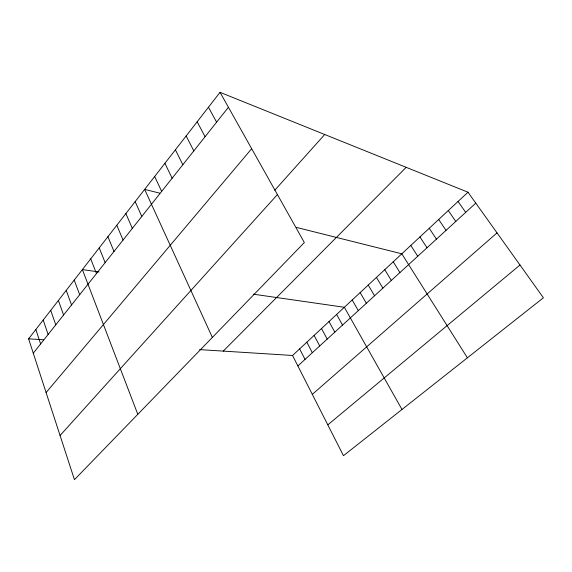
<?xml version="1.0" encoding="UTF-8"?>
<svg xmlns="http://www.w3.org/2000/svg" width="572" height="572" viewBox="0 0 572 572"><rect width="100%" height="100%" fill="white"/><g stroke="black" fill="none" stroke-linecap="round" stroke-linejoin="round"><path stroke-width="0.86" d="M220.034 92.328L304.34 242.549L74.446 479.672L28.6 338.831L220.034 92.328L467.989 192.228L543.4 297.783L343.472 455.691L292.549 355.477L199.585 349.614M33.276 353.189L228.428 107.286M46.096 392.571L251.673 148.706M274.774 190.233L324.717 134.506M60.067 435.507L277.42 194.573M223.252 351.101L406.184 167.324M292.549 355.477L467.989 192.228M297.869 365.951L475.782 203.139M312.312 394.365L497.032 232.875M327.806 424.853L519.991 265.022M28.6 338.831L43.429 339.768M99.085 271.986L82.382 269.576L137.802 414.321M253.274 294.172L344.344 307.278L401.98 409.481M159.702 193.15L144.659 189.382L212.355 337.423M296.596 227.449L401.809 253.804L467.396 357.815M458.05 201.473L465.694 212.369M448.284 210.56L455.777 221.443M438.681 219.498L446.031 230.366M429.236 228.285L436.443 239.139M419.941 236.93L427.012 247.762M410.803 245.438L417.739 256.249M393.221 261.797L399.907 272.579M384.763 269.669L391.327 280.43M376.433 277.42L382.875 288.159M368.225 285.056L374.56 295.767M360.145 292.571L366.366 303.267M352.188 299.978L358.301 310.653M336.622 314.464L342.521 325.089M329.007 321.55L334.806 332.153M208.458 107.236L216.602 122.194M321.507 328.528L327.205 339.11M314.107 335.414L319.712 345.967M197.168 121.772L205.062 136.722M306.821 342.192L312.326 352.724M299.635 348.884L305.048 359.38M186.157 135.95L193.815 150.901M175.404 149.792L182.84 164.729M164.915 163.306L172.129 178.228M154.669 176.498L161.676 191.398M135.171 201.609L141.785 216.466M125.883 213.563L132.318 228.392M116.802 225.254L123.059 240.054M107.922 236.694L114.007 251.465M99.221 247.89L105.148 262.627M90.712 258.851L96.482 273.552M74.217 280.087L79.687 294.709M66.23 290.376L71.55 304.962M58.394 300.464L63.585 315M50.722 310.346L55.777 324.839M43.2 320.027L48.127 334.484M35.829 329.522L40.626 343.929"/></g></svg>
